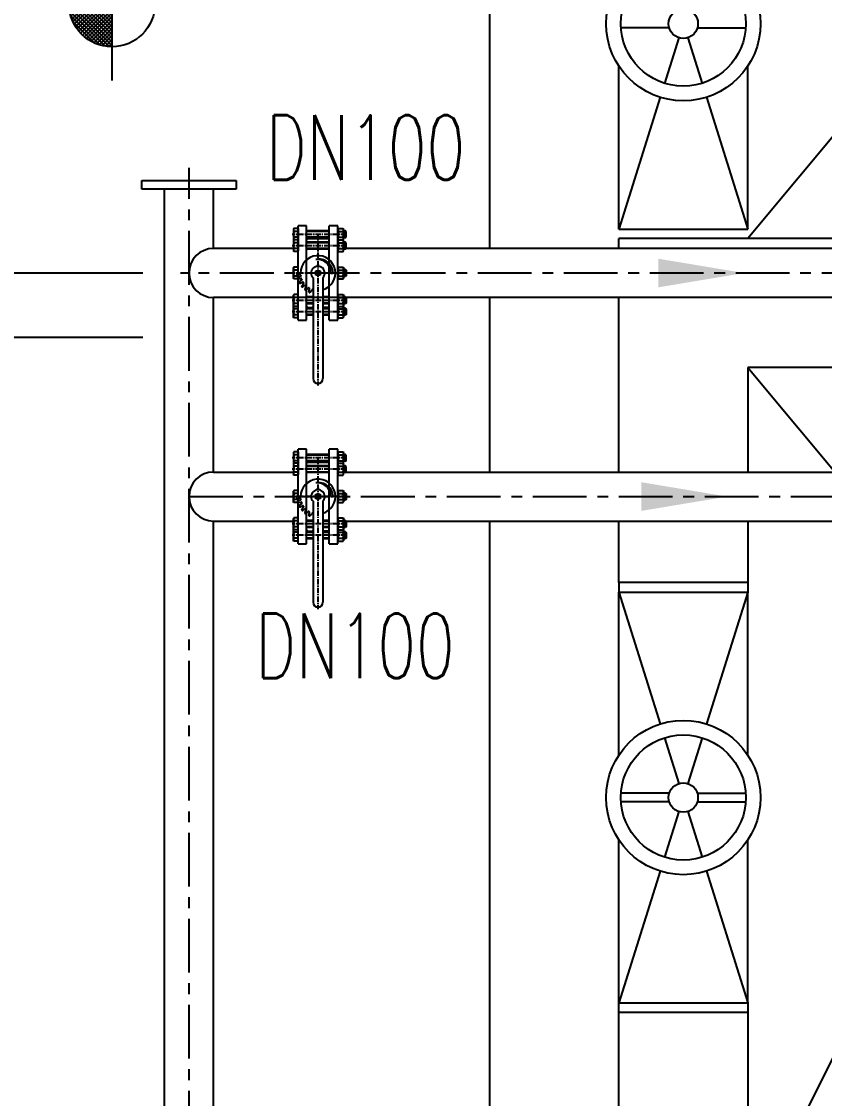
# Model space of a CAD drawing. Header units: inches. Extents: x 113285 to 117969, y -9404 to -6149.
# Drawn here: x 115288.7 to 115475.5, y -6986.4 to -6735.9 of the extents above; entities that cross this region are included whole.
import ezdxf
from ezdxf.enums import TextEntityAlignment as Align

# ---------------------------------------------------------------- set-up
doc = ezdxf.new("R2010")
doc.units = ezdxf.units.IN
doc.header["$MEASUREMENT"] = 0
doc.linetypes.add('CENTER', pattern=[2, 1.25, -0.25, 0.25, -0.25])
for name, color, linetype in [('1', 1, 'Continuous'), ('2', 2, 'Continuous'), ('3', 3, 'Continuous'), ('4', 4, 'Continuous'), ('KOT', 2, 'Continuous'), ('OLCU', 2, 'Continuous'), ('YAZI02', 2, 'Continuous')]:
    doc.layers.add(name, color=color, linetype=linetype)
doc.styles.add('A5', font='romanstw.shx', dxfattribs={"width": 0.5})
doc.styles.add('PASSDIN', font='isocp.shx')
doc.styles.add('TROMANS', font='romanstw.shx')
doc.dimstyles.get("Standard").update_dxf_attribs({"dimscale": 5, "dimtxt": 2.5, "dimasz": 2, "dimexe": 1, "dimexo": 1, "dimgap": 1, "dimtad": 1, "dimdec": 8, "dimzin": 12, "dimdsep": 46, "dimtxsty": 'PASSDIN', "dimcen": 2, "dimadec": 1, "dimazin": 3, "dimtfac": 1, "dimtdec": 8, "dimtix": 1, "dimtofl": 0, "dimtmove": 0, "dimatfit": 3, "dimfxl": 0, "dimtolj": 1, "dimtzin": 0, "dimarcsym": 0})

# ---------------------------------------------------------------- blocks, each defined once
blk = doc.blocks.new('*D131')
at = {"layer": 'Defpoints', "color": 0}
for p in [(115280.04, -6809.41), (115321.98, -6809.41), (115308.07, -7246.41)]:
    blk.add_point(p, dxfattribs=at)
at = {"layer": 'OLCU', "color": 0, "lineweight": -2}
for p, q in [((115316.98, -6809.41), (115275.04, -6809.41)), ((115280.04, -7236.41), (115280.04, -6819.41)), ((115303.07, -7246.41), (115275.04, -7246.41))]:
    blk.add_line(p, q, dxfattribs=at)
at = {"layer": 'OLCU', "color": 0}
for points in [[(115278.37, -6819.41), (115281.71, -6819.41), (115280.04, -6809.41)], [(115278.37, -7236.41), (115281.71, -7236.41), (115280.04, -7246.41)]]:
    blk.add_solid(points, dxfattribs=at)
at = {"layer": 'OLCU', "color": 0, "insert": (115268.79, -7027.91), "char_height": 12.5, "attachment_point": 5, "rotation": 90, "style": 'PASSDIN'}
blk.add_mtext('\\A1;437', dxfattribs=at)
blk = doc.blocks.new('*D132')
at = {"layer": 'Defpoints', "color": 0}
for p in [(115321.98, -6794.41), (115255.09, -7246.41), (115291.75, -7246.41)]:
    blk.add_point(p, dxfattribs=at)
at = {"layer": 'OLCU', "color": 0, "lineweight": -2}
for p, q in [((115316.98, -6794.41), (115250.09, -6794.41)), ((115255.09, -6804.41), (115255.09, -7236.41)), ((115286.75, -7246.41), (115250.09, -7246.41))]:
    blk.add_line(p, q, dxfattribs=at)
at = {"layer": 'OLCU', "color": 0}
for points in [[(115253.42, -6804.41), (115256.75, -6804.41), (115255.09, -6794.41)], [(115253.42, -7236.41), (115256.75, -7236.41), (115255.09, -7246.41)]]:
    blk.add_solid(points, dxfattribs=at)
at = {"layer": 'OLCU', "color": 0, "insert": (115243.83, -7020.41), "char_height": 12.5, "attachment_point": 5, "rotation": 90, "style": 'PASSDIN'}
blk.add_mtext('\\A1;452', dxfattribs=at)
blk = doc.blocks.new('KOT')
at = {"layer": '2', "linetype": 'Continuous'}
h = blk.add_hatch(dxfattribs=at)
h.set_pattern_fill('ANSI37', color=256, style=0)
h.set_pattern_definition([(45, (-80.45809, -549.2205), (-0.088388348, 0.088388348), []), (135, (-80.45809, -549.2205), (-0.088388348, -0.088388348), [])])
h.paths.add_polyline_path([(1.96, 0, 0.414214), (-0.04, 2), (-0.04, 0)])
h.paths.add_polyline_path([(-0.04, 0), (-2.04, 0, 0.414214), (-0.04, -2)])
for p, q in [((-0.04, 3.714), (-0.04, -3.568)), ((-3.581, 0), (13.678, 0))]:
    blk.add_line(p, q, dxfattribs=at)
at = {"layer": '3', "linetype": 'Continuous'}
blk.add_circle((-0.04, 0), 2, dxfattribs=at)
at = {"layer": 'YAZI02', "linetype": 'Continuous', "style": 'TROMANS', "width": 0.8}
blk.add_attdef('+0.75', (3.32, 0.705), '', height=2.5, dxfattribs=at)

msp = doc.modelspace()

# ---------------------------------------------------------------- linework, layer by layer
at = {"layer": '1', "color": 0, "linetype": 'Continuous', "ltscale": 0.5}
for p, q in [((115439.43849368, -6737.41186929), (115428.25416063, -6737.41186929)), ((115445.95957439, -6737.41186929), (115457.14390744, -6737.41186929)), ((115441.6768423, -6739.66197298), (115438.34117184, -6750.28461574)), ((115443.72122576, -6739.66197298), (115447.05689623, -6750.28461574)), ((115427.69903403, -6784.17514219), (115427.69903403, -6746.26501411)), ((115457.69903403, -6784.17514219), (115457.69903403, -6746.26501411)), ((115437.32150587, -6753.53180319), (115427.69903403, -6784.17514219)), ((115448.07656219, -6753.53180319), (115457.69903403, -6784.17514219)), ((115427.69903403, -6784.17514219), (115457.69903403, -6784.17514219)), ((115427.69903403, -6906.54847004), (115427.69903403, -6868.63834196)), ((115427.69903403, -6868.63834196), (115437.32150587, -6899.28168095)), ((115427.69903403, -6868.63834196), (115457.69903403, -6868.63834196)), ((115457.69903403, -6868.63834196), (115448.07656219, -6899.28168095)), ((115457.69903403, -6906.54847004), (115457.69903403, -6868.63834196)), ((115438.34117184, -6902.52886841), (115441.6768423, -6913.15151117)), ((115447.05689623, -6902.52886841), (115443.72122576, -6913.15151117)), ((115439.43535018, -6915.41186929), (115428.25416063, -6915.41186929)), ((115445.96271789, -6915.41186929), (115457.14390744, -6915.41186929)), ((115439.43849368, -6917.41186929), (115428.25416063, -6917.41186929)), ((115445.95957439, -6917.41186929), (115457.14390744, -6917.41186929)), ((115441.6768423, -6919.66197298), (115438.34117184, -6930.28461574)), ((115443.72122576, -6919.66197298), (115447.05689623, -6930.28461574)), ((115427.69903403, -6964.17514219), (115427.69903403, -6926.26501411)), ((115457.69903403, -6964.17514219), (115457.69903403, -6926.26501411)), ((115437.32150587, -6933.53180319), (115427.69903403, -6964.17514219)), ((115448.07656219, -6933.53180319), (115457.69903403, -6964.17514219)), ((115427.69903403, -6964.17514219), (115457.69903403, -6964.17514219))]:
    msp.add_line(p, q, dxfattribs=at)
at = {"layer": '1', "color": 0, "linetype": 'CENTER', "ltscale": 10}
for p, q in [((115327.69903403, -7257.12174207), (115327.69903403, -6769.91174207)), ((115527.39903403, -6794.40674207), (115325.69903403, -6794.40674207)), ((115327.69903403, -6846.40674207), (116386.67017557, -6846.40674207))]:
    msp.add_line(p, q, dxfattribs=at)
at = {"layer": '1', "color": 0, "linetype": 'CENTER'}
for p, q in [((115364.36186803, -6785.40674207), (115351.68986803, -6785.40674207)), ((115357.69903403, -6785.62478166), (115357.69903403, -6820.59124607)), ((115364.36186803, -6788.04278104), (115351.68986803, -6788.04278104)), ((115364.36186803, -6794.40674207), (115351.68986803, -6794.40674207)), ((115364.36186803, -6800.7707031), (115351.68986803, -6800.7707031)), ((115364.36186803, -6803.40674207), (115351.68986803, -6803.40674207)), ((115364.36186803, -6837.40674207), (115351.68986803, -6837.40674207)), ((115357.69903403, -6837.62478166), (115357.69903403, -6872.59124607)), ((115364.36186803, -6840.04278104), (115351.68986803, -6840.04278104)), ((115364.36186803, -6846.40674207), (115351.68986803, -6846.40674207)), ((115364.36186803, -6852.7707031), (115351.68986803, -6852.7707031)), ((115364.36186803, -6855.40674207), (115351.68986803, -6855.40674207))]:
    msp.add_line(p, q, dxfattribs=at)
at = {"layer": '1', "color": 0}
for p, q in [((115360.33903403, -6784.73674207), (115355.05903403, -6784.73674207)), ((115364.26870614, -6784.73674207), (115363.63903403, -6784.73674207)), ((115360.33903403, -6786.07674207), (115355.05903403, -6786.07674207)), ((115360.33903403, -6787.37278104), (115355.05903403, -6787.37278104)), ((115359.01903403, -6786.39874207), (115356.37903403, -6786.39874207)), ((115364.26870614, -6786.07674207), (115363.63903403, -6786.07674207)), ((115364.26870614, -6787.37278104), (115363.63903403, -6787.37278104)), ((115360.33903403, -6788.71278104), (115355.05903403, -6788.71278104)), ((115364.26870614, -6788.71278104), (115363.63903403, -6788.71278104)), ((115364.26870614, -6793.73674207), (115363.63903403, -6793.73674207)), ((115364.26870614, -6795.07674207), (115363.63903403, -6795.07674207)), ((115356.55503403, -6800.1007031), (115355.05903403, -6800.1007031)), ((115360.33903403, -6800.1007031), (115358.84303403, -6800.1007031)), ((115364.26870614, -6800.1007031), (115363.63903403, -6800.1007031)), ((115356.55503403, -6801.4407031), (115355.05903403, -6801.4407031)), ((115356.55503403, -6802.73674207), (115355.05903403, -6802.73674207)), ((115356.55503403, -6802.41474207), (115356.37903403, -6802.41474207)), ((115360.33903403, -6801.4407031), (115358.84303403, -6801.4407031)), ((115359.01903403, -6802.41474207), (115358.84303403, -6802.41474207)), ((115360.33903403, -6802.73674207), (115358.84303403, -6802.73674207)), ((115364.26870614, -6801.4407031), (115363.63903403, -6801.4407031)), ((115364.26870614, -6802.73674207), (115363.63903403, -6802.73674207)), ((115356.55503403, -6804.07674207), (115355.05903403, -6804.07674207)), ((115360.33903403, -6804.07674207), (115358.84303403, -6804.07674207)), ((115364.26870614, -6804.07674207), (115363.63903403, -6804.07674207)), ((115360.33903403, -6836.73674207), (115355.05903403, -6836.73674207)), ((115360.33903403, -6838.07674207), (115355.05903403, -6838.07674207)), ((115359.01903403, -6838.39874207), (115356.37903403, -6838.39874207)), ((115364.26870614, -6836.73674207), (115363.63903403, -6836.73674207)), ((115364.26870614, -6838.07674207), (115363.63903403, -6838.07674207)), ((115360.33903403, -6839.37278104), (115355.05903403, -6839.37278104)), ((115360.33903403, -6840.71278104), (115355.05903403, -6840.71278104)), ((115364.26870614, -6839.37278104), (115363.63903403, -6839.37278104)), ((115364.26870614, -6840.71278104), (115363.63903403, -6840.71278104)), ((115364.26870614, -6845.73674207), (115363.63903403, -6845.73674207)), ((115364.26870614, -6847.07674207), (115363.63903403, -6847.07674207)), ((115356.55503403, -6852.1007031), (115355.05903403, -6852.1007031)), ((115356.55503403, -6853.4407031), (115355.05903403, -6853.4407031)), ((115360.33903403, -6852.1007031), (115358.84303403, -6852.1007031)), ((115360.33903403, -6853.4407031), (115358.84303403, -6853.4407031)), ((115364.26870614, -6852.1007031), (115363.63903403, -6852.1007031)), ((115364.26870614, -6853.4407031), (115363.63903403, -6853.4407031)), ((115356.55503403, -6854.73674207), (115355.05903403, -6854.73674207)), ((115356.55503403, -6856.07674207), (115355.05903403, -6856.07674207)), ((115356.55503403, -6854.41474207), (115356.37903403, -6854.41474207)), ((115359.01903403, -6854.41474207), (115358.84303403, -6854.41474207)), ((115360.33903403, -6854.73674207), (115358.84303403, -6854.73674207)), ((115360.33903403, -6856.07674207), (115358.84303403, -6856.07674207)), ((115364.26870614, -6854.73674207), (115363.63903403, -6854.73674207)), ((115364.26870614, -6856.07674207), (115363.63903403, -6856.07674207))]:
    msp.add_line(p, q, dxfattribs=at)
at = {"layer": '1', "color": 0, "linetype": 'Continuous', "ltscale": 0.5}
for centre, radius in [((115442.69903403, -6736.40674207), 17.94952722), ((115442.69903403, -6736.40674207), 14.54600771), ((115442.69903403, -6736.40674207), 3.4119502), ((115442.69903403, -6916.40674207), 17.94952722), ((115442.69903403, -6916.40674207), 14.54600771), ((115442.69903403, -6916.40674207), 3.4119502)]:
    msp.add_circle(centre, radius, dxfattribs=at)
at = {"layer": '1', "color": 0}
for points in [[(115436.8617823, -6791.07340874), (115456.8617823, -6794.40674207), (115436.8617823, -6797.74007541)], [(115432.93346039, -6843.07340874), (115452.93346039, -6846.40674207), (115432.93346039, -6849.74007541)]]:
    msp.add_solid(points, dxfattribs=at)
at = {"layer": '2', "color": 0, "linetype": 'Continuous'}
for p, q in [((115507.69903403, -6726.40674207), (115457.69903403, -6786.40674207)), ((115457.69903403, -6816.40674207), (115507.69903403, -6876.40674207)), ((115427.69903403, -6866.40674207), (115427.69903403, -6868.63834196)), ((115457.69903403, -6866.40674207), (115457.69903403, -6868.63834196)), ((115507.69903403, -6916.40674207), (115457.69903403, -7016.40674207)), ((115427.69903403, -6966.40674207), (115427.69903403, -6964.17514219)), ((115457.69903403, -6964.17514219), (115457.69903403, -6966.40674207))]:
    msp.add_line(p, q, dxfattribs=at)
at = {"layer": '2', "color": 0, "ltscale": 50}
for p, q in [((115316.69903403, -6772.91174207), (115338.69903403, -6772.91174207)), ((115316.69903403, -6774.91174207), (115316.69903403, -6772.91174207)), ((115338.69903403, -6772.91174207), (115338.69903403, -6774.91174207)), ((115338.69903403, -6774.91174207), (115316.69903403, -6774.91174207)), ((115321.98403403, -7246.40674207), (115321.98403403, -6774.91174207)), ((115333.41403403, -6788.69174207), (115333.41403403, -6774.91174207)), ((115352.00903403, -6788.69174207), (115333.41403403, -6788.69174207)), ((115527.39903403, -6788.69174207), (115364.26870614, -6788.69174207)), ((115527.39903403, -6800.12174207), (115333.41403403, -6800.12174207)), ((115333.41403403, -6840.69174207), (115333.41403403, -6800.12174207)), ((115333.41403403, -7210.69174207), (115333.41403403, -6852.12174207))]:
    msp.add_line(p, q, dxfattribs=at)
at = {"layer": '2', "color": 0}
for p, q in [((115355.05903403, -6783.40674207), (115353.05903403, -6783.40674207)), ((115353.05903403, -6805.40674207), (115353.05903403, -6783.40674207)), ((115355.05903403, -6805.40674207), (115355.05903403, -6783.40674207)), ((115360.33903403, -6805.40674207), (115360.33903403, -6783.40674207)), ((115362.33903403, -6783.40674207), (115360.33903403, -6783.40674207)), ((115362.33903403, -6805.40674207), (115362.33903403, -6783.40674207)), ((115352.08815479, -6784.02110143), (115352.00903403, -6784.1581426)), ((115352.00903403, -6784.1581426), (115352.00903403, -6786.65534155)), ((115353.05903403, -6784.02110143), (115352.08815479, -6784.02110143)), ((115353.05903403, -6784.71488272), (115352.12762186, -6784.71488272)), ((115353.05903403, -6784.02110143), (115353.05903403, -6786.79238272)), ((115360.33903403, -6784.60674207), (115355.05903403, -6784.60674207)), ((115362.41815479, -6784.02110143), (115362.33903403, -6784.1581426)), ((115362.33903403, -6786.65534155), (115362.33903403, -6784.1581426)), ((115362.41815479, -6784.02110143), (115363.55991327, -6784.02110143)), ((115362.45762186, -6784.71488272), (115363.5204462, -6784.71488272)), ((115363.55991327, -6784.02110143), (115363.63903403, -6784.1581426)), ((115363.63903403, -6786.65534155), (115363.63903403, -6784.1581426)), ((115364.13870614, -6784.60674207), (115363.63903403, -6784.60674207)), ((115364.26870614, -6784.73674207), (115364.13870614, -6784.60674207)), ((115364.13870614, -6786.20674207), (115364.13870614, -6784.60674207)), ((115364.26870614, -6786.07674207), (115364.26870614, -6784.73674207)), ((115352.0491137, -6786.72476156), (115352.00903403, -6786.65534155)), ((115352.08815479, -6786.6571404), (115352.00903403, -6786.79418157)), ((115352.00903403, -6786.79418157), (115352.00903403, -6789.29138051)), ((115353.05903403, -6786.6571404), (115352.08815479, -6786.6571404)), ((115353.05903403, -6786.09860143), (115352.12762186, -6786.09860143)), ((115353.05903403, -6787.35092169), (115352.12762186, -6787.35092169)), ((115353.05903403, -6786.48743477), (115353.05903403, -6789.25871606)), ((115360.33903403, -6786.20674207), (115355.05903403, -6786.20674207)), ((115360.33903403, -6787.24278104), (115355.05903403, -6787.24278104)), ((115355.27903403, -6786.39874207), (115356.37903403, -6786.39874207)), ((115355.32303403, -6786.39874207), (115360.07503403, -6786.39874207)), ((115356.37903403, -6786.39874207), (115356.37903403, -6786.20674207)), ((115359.01903403, -6786.39874207), (115359.01903403, -6786.20674207)), ((115360.11903403, -6786.39874207), (115359.01903403, -6786.39874207)), ((115362.33903403, -6789.12167489), (115362.33903403, -6786.62447595)), ((115362.3791137, -6786.72476156), (115362.33903403, -6786.65534155)), ((115362.41815479, -6786.6571404), (115362.33903403, -6786.79418157)), ((115362.41815479, -6786.6571404), (115363.55991327, -6786.6571404)), ((115362.45762186, -6786.09860143), (115363.5204462, -6786.09860143)), ((115362.45762186, -6787.35092169), (115363.5204462, -6787.35092169)), ((115363.55991327, -6786.6571404), (115363.63903403, -6786.79418157)), ((115363.59895437, -6786.72476156), (115363.63903403, -6786.65534155)), ((115364.13870614, -6786.20674207), (115363.63903403, -6786.20674207)), ((115363.63903403, -6789.29138051), (115363.63903403, -6786.79418157)), ((115364.13870614, -6787.24278104), (115363.63903403, -6787.24278104)), ((115364.13870614, -6786.20674207), (115364.26870614, -6786.07674207)), ((115364.26870614, -6787.37278104), (115364.13870614, -6787.24278104)), ((115364.13870614, -6788.84278104), (115364.13870614, -6787.24278104)), ((115364.26870614, -6788.71278104), (115364.26870614, -6787.37278104)), ((115352.08815479, -6789.42842169), (115352.00903403, -6789.29138051)), ((115353.05903403, -6789.42842169), (115352.08815479, -6789.42842169)), ((115353.05903403, -6788.7346404), (115352.12762186, -6788.7346404)), ((115360.33903403, -6788.84278104), (115355.05903403, -6788.84278104)), ((115362.41815479, -6789.42842169), (115362.33903403, -6789.29138051)), ((115362.41815479, -6789.42842169), (115363.55991327, -6789.42842169)), ((115362.45762186, -6788.7346404), (115363.5204462, -6788.7346404)), ((115363.55991327, -6789.42842169), (115363.63903403, -6789.29138051)), ((115364.13870614, -6788.84278104), (115363.63903403, -6788.84278104)), ((115364.13870614, -6788.84278104), (115364.26870614, -6788.71278104)), ((115352.08815479, -6793.02110143), (115352.00903403, -6793.1581426)), ((115352.00903403, -6795.65534155), (115352.00903403, -6793.1581426)), ((115353.05903403, -6793.02110143), (115352.08815479, -6793.02110143)), ((115357.51117511, -6792.83392135), (115357.59699183, -6792.4692033)), ((115357.88689296, -6792.83392135), (115357.80107623, -6792.4692033)), ((115362.41815479, -6793.02110143), (115362.33903403, -6793.1581426)), ((115362.41815479, -6793.02110143), (115363.55991327, -6793.02110143)), ((115363.55991327, -6793.02110143), (115363.63903403, -6793.1581426)), ((115363.63903403, -6793.1581426), (115363.63903403, -6795.65534155)), ((115352.08815479, -6795.79238272), (115352.00903403, -6795.65534155)), ((115353.05903403, -6795.79238272), (115352.08815479, -6795.79238272)), ((115353.05903403, -6793.71488272), (115352.12762186, -6793.71488272)), ((115353.05903403, -6795.09860143), (115352.12762186, -6795.09860143)), ((115352.93118372, -6794.72612368), (115353.53357101, -6794.78820229)), ((115353.03118404, -6795.42927703), (115353.59237984, -6795.20171717)), ((115353.12179277, -6795.77906262), (115353.72289075, -6795.70554101)), ((115353.6897757, -6794.93849426), (115353.70049044, -6795.01383509)), ((115353.90862217, -6795.81730603), (115353.93583318, -6795.88837365)), ((115356.55503403, -6795.50233324), (115356.55503403, -6818.97249445)), ((115357.17103403, -6793.87874207), (115358.22703403, -6793.87874207)), ((115357.17103403, -6794.93474207), (115357.17103403, -6793.87874207)), ((115358.22703403, -6794.93474207), (115357.17103403, -6794.93474207)), ((115358.22703403, -6793.87874207), (115358.22703403, -6794.93474207)), ((115358.84303403, -6795.50233324), (115358.84303403, -6818.97249445)), ((115360.69993768, -6794.40674207), (115361.2012063, -6794.40674207)), ((115362.41815479, -6795.79238272), (115362.33903403, -6795.65534155)), ((115362.41815479, -6795.79238272), (115363.55991327, -6795.79238272)), ((115362.45762186, -6793.71488272), (115363.5204462, -6793.71488272)), ((115362.45762186, -6795.09860143), (115363.5204462, -6795.09860143)), ((115363.55991327, -6795.79238272), (115363.63903403, -6795.65534155)), ((115364.13870614, -6793.60674207), (115363.63903403, -6793.60674207)), ((115364.13870614, -6795.20674207), (115363.63903403, -6795.20674207)), ((115364.13870614, -6793.60674207), (115364.26870614, -6793.73674207)), ((115364.13870614, -6793.60674207), (115364.13870614, -6795.20674207)), ((115364.26870614, -6795.07674207), (115364.13870614, -6795.20674207)), ((115364.26870614, -6793.73674207), (115364.26870614, -6795.07674207)), ((115353.37575222, -6796.44233428), (115353.87224083, -6796.09560201)), ((115353.54192381, -6796.76318768), (115354.11159092, -6796.55775253)), ((115353.9371078, -6797.35331844), (115354.34399322, -6796.90480036)), ((115354.17050972, -6797.62915072), (115354.68018046, -6797.3021034)), ((115354.31753571, -6796.62538624), (115354.35987852, -6796.68861702)), ((115354.68710207, -6798.11654896), (115354.98398136, -6797.58873564)), ((115354.89601171, -6797.32221436), (115354.95136307, -6797.37443766)), ((115354.97603058, -6798.33352873), (115355.40014793, -6797.90126876)), ((115355.05903403, -6798.24893169), (115355.05903403, -6798.27874207)), ((115355.58812718, -6798.69375427), (115355.76011358, -6798.11311248)), ((115355.61504295, -6797.87284853), (115355.68062731, -6797.91144564)), ((115355.91809419, -6798.84100126), (115356.23343042, -6798.32839132)), ((115352.08815479, -6799.38506246), (115352.00903403, -6799.52210363)), ((115352.00903403, -6802.01930258), (115352.00903403, -6799.52210363)), ((115353.05903403, -6799.38506246), (115352.08815479, -6799.38506246)), ((115353.05903403, -6800.07884375), (115352.12762186, -6800.07884375)), ((115353.05903403, -6802.32604938), (115353.05903403, -6799.55476809)), ((115356.55503403, -6799.9707031), (115355.05903403, -6799.9707031)), ((115360.33903403, -6799.9707031), (115358.84303403, -6799.9707031)), ((115362.41815479, -6799.38506246), (115362.33903403, -6799.52210363)), ((115362.33903403, -6799.69180926), (115362.33903403, -6802.1890082)), ((115362.41815479, -6799.38506246), (115363.55991327, -6799.38506246)), ((115362.45762186, -6800.07884375), (115363.5204462, -6800.07884375)), ((115363.55991327, -6799.38506246), (115363.63903403, -6799.52210363)), ((115363.63903403, -6799.52210363), (115363.63903403, -6802.01930258)), ((115364.13870614, -6799.9707031), (115363.63903403, -6799.9707031)), ((115364.13870614, -6799.9707031), (115364.26870614, -6800.1007031)), ((115364.13870614, -6799.9707031), (115364.13870614, -6801.5707031)), ((115364.26870614, -6800.1007031), (115364.26870614, -6801.4407031)), ((115352.08815479, -6802.15634375), (115352.00903403, -6802.01930258)), ((115352.0491137, -6802.08872259), (115352.00903403, -6802.1581426)), ((115352.00903403, -6804.65534155), (115352.00903403, -6802.1581426)), ((115353.05903403, -6802.15634375), (115352.08815479, -6802.15634375)), ((115353.05903403, -6801.46256246), (115352.12762186, -6801.46256246)), ((115353.05903403, -6802.71488272), (115352.12762186, -6802.71488272)), ((115353.05903403, -6804.79238272), (115353.05903403, -6802.02110143)), ((115356.55503403, -6801.5707031), (115355.05903403, -6801.5707031)), ((115356.55503403, -6802.60674207), (115355.05903403, -6802.60674207)), ((115355.27903403, -6802.41474207), (115356.37903403, -6802.41474207)), ((115355.32303403, -6802.41474207), (115356.55503403, -6802.41474207)), ((115356.37903403, -6802.60674207), (115356.37903403, -6802.41474207)), ((115360.33903403, -6801.5707031), (115358.84303403, -6801.5707031)), ((115358.84303403, -6802.41474207), (115360.07503403, -6802.41474207)), ((115360.33903403, -6802.60674207), (115358.84303403, -6802.60674207)), ((115359.01903403, -6802.60674207), (115359.01903403, -6802.41474207)), ((115360.11903403, -6802.41474207), (115359.01903403, -6802.41474207)), ((115362.41815479, -6802.15634375), (115362.33903403, -6802.01930258)), ((115362.3791137, -6802.08872259), (115362.33903403, -6802.1581426)), ((115362.33903403, -6802.1581426), (115362.33903403, -6804.65534155)), ((115362.41815479, -6802.15634375), (115363.55991327, -6802.15634375)), ((115362.45762186, -6801.46256246), (115363.5204462, -6801.46256246)), ((115362.45762186, -6802.71488272), (115363.5204462, -6802.71488272)), ((115363.55991327, -6802.15634375), (115363.63903403, -6802.01930258)), ((115363.59895437, -6802.08872259), (115363.63903403, -6802.1581426)), ((115364.13870614, -6801.5707031), (115363.63903403, -6801.5707031)), ((115363.63903403, -6802.1581426), (115363.63903403, -6804.65534155)), ((115364.13870614, -6802.60674207), (115363.63903403, -6802.60674207)), ((115364.26870614, -6801.4407031), (115364.13870614, -6801.5707031)), ((115364.13870614, -6802.60674207), (115364.26870614, -6802.73674207)), ((115364.13870614, -6802.60674207), (115364.13870614, -6804.20674207)), ((115364.26870614, -6802.73674207), (115364.26870614, -6804.07674207)), ((115352.08815479, -6804.79238272), (115352.00903403, -6804.65534155)), ((115353.05903403, -6804.79238272), (115352.08815479, -6804.79238272)), ((115353.05903403, -6804.09860143), (115352.12762186, -6804.09860143)), ((115353.05903403, -6805.40674207), (115355.05903403, -6805.40674207)), ((115356.55503403, -6804.20674207), (115355.05903403, -6804.20674207)), ((115360.33903403, -6804.20674207), (115358.84303403, -6804.20674207)), ((115360.33903403, -6805.40674207), (115362.33903403, -6805.40674207)), ((115362.41815479, -6804.79238272), (115362.33903403, -6804.65534155)), ((115362.41815479, -6804.79238272), (115363.55991327, -6804.79238272)), ((115362.45762186, -6804.09860143), (115363.5204462, -6804.09860143)), ((115363.55991327, -6804.79238272), (115363.63903403, -6804.65534155)), ((115364.13870614, -6804.20674207), (115363.63903403, -6804.20674207)), ((115364.26870614, -6804.07674207), (115364.13870614, -6804.20674207)), ((115352.08815479, -6836.02110143), (115352.00903403, -6836.1581426)), ((115353.05903403, -6836.02110143), (115352.08815479, -6836.02110143)), ((115353.05903403, -6857.40674207), (115353.05903403, -6835.40674207)), ((115355.05903403, -6835.40674207), (115353.05903403, -6835.40674207)), ((115353.05903403, -6836.02110143), (115353.05903403, -6838.79238272)), ((115355.05903403, -6857.40674207), (115355.05903403, -6835.40674207)), ((115362.33903403, -6835.40674207), (115360.33903403, -6835.40674207)), ((115360.33903403, -6857.40674207), (115360.33903403, -6835.40674207)), ((115362.33903403, -6857.40674207), (115362.33903403, -6835.40674207)), ((115362.41815479, -6836.02110143), (115362.33903403, -6836.1581426)), ((115362.41815479, -6836.02110143), (115363.55991327, -6836.02110143)), ((115363.55991327, -6836.02110143), (115363.63903403, -6836.1581426)), ((115352.00903403, -6836.1581426), (115352.00903403, -6838.65534155)), ((115353.05903403, -6836.71488272), (115352.12762186, -6836.71488272)), ((115353.05903403, -6838.09860143), (115352.12762186, -6838.09860143)), ((115353.05903403, -6838.48743477), (115353.05903403, -6841.25871606)), ((115360.33903403, -6836.60674207), (115355.05903403, -6836.60674207)), ((115360.33903403, -6838.20674207), (115355.05903403, -6838.20674207)), ((115355.27903403, -6838.39874207), (115356.37903403, -6838.39874207)), ((115355.32303403, -6838.39874207), (115360.07503403, -6838.39874207)), ((115356.37903403, -6838.39874207), (115356.37903403, -6838.20674207)), ((115359.01903403, -6838.39874207), (115359.01903403, -6838.20674207)), ((115360.11903403, -6838.39874207), (115359.01903403, -6838.39874207)), ((115362.33903403, -6838.65534155), (115362.33903403, -6836.1581426)), ((115362.45762186, -6836.71488272), (115363.5204462, -6836.71488272)), ((115362.45762186, -6838.09860143), (115363.5204462, -6838.09860143)), ((115363.63903403, -6838.65534155), (115363.63903403, -6836.1581426)), ((115364.13870614, -6836.60674207), (115363.63903403, -6836.60674207)), ((115364.13870614, -6838.20674207), (115363.63903403, -6838.20674207)), ((115364.13870614, -6838.20674207), (115364.13870614, -6836.60674207)), ((115364.26870614, -6836.73674207), (115364.13870614, -6836.60674207)), ((115364.13870614, -6838.20674207), (115364.26870614, -6838.07674207)), ((115364.26870614, -6838.07674207), (115364.26870614, -6836.73674207)), ((115333.41403403, -6840.69174207), (115352.00903403, -6840.69174207)), ((115352.0491137, -6838.72476156), (115352.00903403, -6838.65534155)), ((115352.08815479, -6838.6571404), (115352.00903403, -6838.79418157)), ((115352.00903403, -6838.79418157), (115352.00903403, -6841.29138051)), ((115353.05903403, -6838.6571404), (115352.08815479, -6838.6571404)), ((115353.05903403, -6839.35092169), (115352.12762186, -6839.35092169)), ((115353.05903403, -6840.7346404), (115352.12762186, -6840.7346404)), ((115360.33903403, -6839.24278104), (115355.05903403, -6839.24278104)), ((115360.33903403, -6840.84278104), (115355.05903403, -6840.84278104)), ((115362.33903403, -6841.12167489), (115362.33903403, -6838.62447595)), ((115362.3791137, -6838.72476156), (115362.33903403, -6838.65534155)), ((115362.41815479, -6838.6571404), (115362.33903403, -6838.79418157)), ((115362.41815479, -6838.6571404), (115363.55991327, -6838.6571404)), ((115362.45762186, -6839.35092169), (115363.5204462, -6839.35092169)), ((115362.45762186, -6840.7346404), (115363.5204462, -6840.7346404)), ((115363.55991327, -6838.6571404), (115363.63903403, -6838.79418157)), ((115363.59895437, -6838.72476156), (115363.63903403, -6838.65534155)), ((115363.63903403, -6841.29138051), (115363.63903403, -6838.79418157)), ((115364.13870614, -6839.24278104), (115363.63903403, -6839.24278104)), ((115364.13870614, -6840.84278104), (115363.63903403, -6840.84278104)), ((115364.13870614, -6840.84278104), (115364.13870614, -6839.24278104)), ((115364.26870614, -6839.37278104), (115364.13870614, -6839.24278104)), ((115364.13870614, -6840.84278104), (115364.26870614, -6840.71278104)), ((115364.26870614, -6840.71278104), (115364.26870614, -6839.37278104)), ((115364.26870614, -6840.69174207), (115542.69903403, -6840.69174207)), ((115352.08815479, -6841.42842169), (115352.00903403, -6841.29138051)), ((115353.05903403, -6841.42842169), (115352.08815479, -6841.42842169)), ((115362.41815479, -6841.42842169), (115362.33903403, -6841.29138051)), ((115362.41815479, -6841.42842169), (115363.55991327, -6841.42842169)), ((115363.55991327, -6841.42842169), (115363.63903403, -6841.29138051)), ((115352.08815479, -6845.02110143), (115352.00903403, -6845.1581426)), ((115352.00903403, -6847.65534155), (115352.00903403, -6845.1581426)), ((115353.05903403, -6845.02110143), (115352.08815479, -6845.02110143)), ((115353.05903403, -6845.71488272), (115352.12762186, -6845.71488272)), ((115357.17103403, -6846.93474207), (115357.17103403, -6845.87874207)), ((115357.17103403, -6845.87874207), (115358.22703403, -6845.87874207)), ((115357.51117511, -6844.83392135), (115357.59699183, -6844.4692033)), ((115357.88689296, -6844.83392135), (115357.80107623, -6844.4692033)), ((115358.22703403, -6845.87874207), (115358.22703403, -6846.93474207)), ((115362.41815479, -6845.02110143), (115362.33903403, -6845.1581426)), ((115362.41815479, -6845.02110143), (115363.55991327, -6845.02110143)), ((115362.45762186, -6845.71488272), (115363.5204462, -6845.71488272)), ((115363.55991327, -6845.02110143), (115363.63903403, -6845.1581426)), ((115363.63903403, -6845.1581426), (115363.63903403, -6847.65534155)), ((115364.13870614, -6845.60674207), (115363.63903403, -6845.60674207)), ((115364.13870614, -6845.60674207), (115364.13870614, -6847.20674207)), ((115364.13870614, -6845.60674207), (115364.26870614, -6845.73674207)), ((115364.26870614, -6845.73674207), (115364.26870614, -6847.07674207)), ((115352.08815479, -6847.79238272), (115352.00903403, -6847.65534155)), ((115353.05903403, -6847.79238272), (115352.08815479, -6847.79238272)), ((115353.05903403, -6847.09860143), (115352.12762186, -6847.09860143)), ((115352.93118372, -6846.72612368), (115353.53357101, -6846.78820229)), ((115353.03118404, -6847.42927703), (115353.59237984, -6847.20171717)), ((115353.12179277, -6847.77906262), (115353.72289075, -6847.70554101)), ((115353.37575222, -6848.44233428), (115353.87224083, -6848.09560201)), ((115353.54192381, -6848.76318768), (115354.11159092, -6848.55775253)), ((115353.6897757, -6846.93849426), (115353.70049044, -6847.01383509)), ((115353.90862217, -6847.81730603), (115353.93583318, -6847.88837365)), ((115356.55503403, -6847.50233324), (115356.55503403, -6870.97249445)), ((115358.22703403, -6846.93474207), (115357.17103403, -6846.93474207)), ((115358.84303403, -6847.50233324), (115358.84303403, -6870.97249445)), ((115360.69993768, -6846.40674207), (115361.2012063, -6846.40674207)), ((115362.41815479, -6847.79238272), (115362.33903403, -6847.65534155)), ((115362.41815479, -6847.79238272), (115363.55991327, -6847.79238272)), ((115362.45762186, -6847.09860143), (115363.5204462, -6847.09860143)), ((115363.55991327, -6847.79238272), (115363.63903403, -6847.65534155)), ((115364.13870614, -6847.20674207), (115363.63903403, -6847.20674207)), ((115364.26870614, -6847.07674207), (115364.13870614, -6847.20674207)), ((115353.9371078, -6849.35331844), (115354.34399322, -6848.90480036)), ((115354.17050972, -6849.62915072), (115354.68018046, -6849.3021034)), ((115354.31753571, -6848.62538624), (115354.35987852, -6848.68861702)), ((115354.68710207, -6850.11654896), (115354.98398136, -6849.58873564)), ((115354.89601171, -6849.32221436), (115354.95136307, -6849.37443766)), ((115354.97603058, -6850.33352873), (115355.40014793, -6849.90126876)), ((115355.05903403, -6850.24893169), (115355.05903403, -6850.27874207)), ((115355.58812718, -6850.69375427), (115355.76011358, -6850.11311248)), ((115355.61504295, -6849.87284853), (115355.68062731, -6849.91144564)), ((115355.91809419, -6850.84100126), (115356.23343042, -6850.32839132)), ((115333.41403403, -6852.12174207), (115352.00903403, -6852.12174207)), ((115352.08815479, -6851.38506246), (115352.00903403, -6851.52210363)), ((115352.00903403, -6854.01930258), (115352.00903403, -6851.52210363)), ((115353.05903403, -6851.38506246), (115352.08815479, -6851.38506246)), ((115353.05903403, -6852.07884375), (115352.12762186, -6852.07884375)), ((115353.05903403, -6853.46256246), (115352.12762186, -6853.46256246)), ((115353.05903403, -6854.32604938), (115353.05903403, -6851.55476809)), ((115356.55503403, -6851.9707031), (115355.05903403, -6851.9707031)), ((115356.55503403, -6853.5707031), (115355.05903403, -6853.5707031)), ((115360.33903403, -6851.9707031), (115358.84303403, -6851.9707031)), ((115360.33903403, -6853.5707031), (115358.84303403, -6853.5707031)), ((115362.41815479, -6851.38506246), (115362.33903403, -6851.52210363)), ((115362.33903403, -6851.69180926), (115362.33903403, -6854.1890082)), ((115362.41815479, -6851.38506246), (115363.55991327, -6851.38506246)), ((115362.45762186, -6852.07884375), (115363.5204462, -6852.07884375)), ((115362.45762186, -6853.46256246), (115363.5204462, -6853.46256246)), ((115363.55991327, -6851.38506246), (115363.63903403, -6851.52210363)), ((115363.63903403, -6851.52210363), (115363.63903403, -6854.01930258)), ((115364.13870614, -6851.9707031), (115363.63903403, -6851.9707031)), ((115364.13870614, -6853.5707031), (115363.63903403, -6853.5707031)), ((115364.13870614, -6851.9707031), (115364.13870614, -6853.5707031)), ((115364.13870614, -6851.9707031), (115364.26870614, -6852.1007031)), ((115364.26870614, -6853.4407031), (115364.13870614, -6853.5707031)), ((115364.26870614, -6852.1007031), (115364.26870614, -6853.4407031)), ((115364.26870614, -6852.12174207), (115542.69903403, -6852.12174207)), ((115352.08815479, -6854.15634375), (115352.00903403, -6854.01930258)), ((115352.0491137, -6854.08872259), (115352.00903403, -6854.1581426)), ((115352.00903403, -6856.65534155), (115352.00903403, -6854.1581426)), ((115353.05903403, -6854.15634375), (115352.08815479, -6854.15634375)), ((115353.05903403, -6854.71488272), (115352.12762186, -6854.71488272)), ((115353.05903403, -6856.09860143), (115352.12762186, -6856.09860143)), ((115353.05903403, -6856.79238272), (115353.05903403, -6854.02110143)), ((115356.55503403, -6854.60674207), (115355.05903403, -6854.60674207)), ((115355.27903403, -6854.41474207), (115356.37903403, -6854.41474207)), ((115355.32303403, -6854.41474207), (115356.55503403, -6854.41474207)), ((115356.37903403, -6854.60674207), (115356.37903403, -6854.41474207)), ((115358.84303403, -6854.41474207), (115360.07503403, -6854.41474207)), ((115360.33903403, -6854.60674207), (115358.84303403, -6854.60674207)), ((115360.11903403, -6854.41474207), (115359.01903403, -6854.41474207)), ((115359.01903403, -6854.60674207), (115359.01903403, -6854.41474207)), ((115362.41815479, -6854.15634375), (115362.33903403, -6854.01930258)), ((115362.3791137, -6854.08872259), (115362.33903403, -6854.1581426)), ((115362.33903403, -6854.1581426), (115362.33903403, -6856.65534155)), ((115362.41815479, -6854.15634375), (115363.55991327, -6854.15634375)), ((115362.45762186, -6854.71488272), (115363.5204462, -6854.71488272)), ((115362.45762186, -6856.09860143), (115363.5204462, -6856.09860143)), ((115363.55991327, -6854.15634375), (115363.63903403, -6854.01930258)), ((115363.59895437, -6854.08872259), (115363.63903403, -6854.1581426)), ((115363.63903403, -6854.1581426), (115363.63903403, -6856.65534155)), ((115364.13870614, -6854.60674207), (115363.63903403, -6854.60674207)), ((115364.13870614, -6854.60674207), (115364.13870614, -6856.20674207)), ((115364.13870614, -6854.60674207), (115364.26870614, -6854.73674207)), ((115364.26870614, -6856.07674207), (115364.13870614, -6856.20674207)), ((115364.26870614, -6854.73674207), (115364.26870614, -6856.07674207)), ((115352.08815479, -6856.79238272), (115352.00903403, -6856.65534155)), ((115353.05903403, -6856.79238272), (115352.08815479, -6856.79238272)), ((115353.05903403, -6857.40674207), (115355.05903403, -6857.40674207)), ((115356.55503403, -6856.20674207), (115355.05903403, -6856.20674207)), ((115360.33903403, -6856.20674207), (115358.84303403, -6856.20674207)), ((115360.33903403, -6857.40674207), (115362.33903403, -6857.40674207)), ((115362.41815479, -6856.79238272), (115362.33903403, -6856.65534155)), ((115362.41815479, -6856.79238272), (115363.55991327, -6856.79238272)), ((115363.55991327, -6856.79238272), (115363.63903403, -6856.65534155)), ((115364.13870614, -6856.20674207), (115363.63903403, -6856.20674207))]:
    msp.add_line(p, q, dxfattribs=at)
for centre, radius, start, end in [((115352.66906961, -6784.33606821), 0.66080716, 151.5338500425, 214.9778911449), ((115354.08653403, -6785.40674207), 2.0775, 160.5475185569, 199.4524814431), ((115362.99906961, -6784.33606821), 0.66080716, 151.5338500425, 214.9778911449), ((115364.41653403, -6785.40674207), 2.0775, 160.5475185569, 199.4524814431), ((115362.97899845, -6784.33606821), 0.66080716, 325.0221088551, 28.4661499575), ((115361.56153403, -6785.40674207), 2.0775, 340.5475185569, 19.4524814431), ((115352.66906961, -6786.47741594), 0.66080716, 145.0221088551, 201.293340164), ((115352.66906961, -6786.97210718), 0.66080716, 151.5338500425, 214.9778911449), ((115354.08653403, -6788.04278104), 2.0775, 160.5475185569, 199.4524814431), ((115355.27903403, -6786.61874207), 0.22, 90, 180), ((115355.32303403, -6786.66274207), 0.264, 90, 180), ((115360.07503403, -6786.66274207), 0.264, 0, 90), ((115360.11903403, -6786.61874207), 0.22, 0, 90), ((115362.99906961, -6786.47741594), 0.66080716, 145.0221088551, 201.293340164), ((115362.99906961, -6786.97210718), 0.66080716, 151.5338500425, 214.9778911449), ((115364.41653403, -6788.04278104), 2.0775, 160.5475185569, 199.4524814431), ((115362.97899845, -6786.47741594), 0.66080716, 338.706659836, 34.9778911449), ((115362.97899845, -6786.97210718), 0.66080716, 325.0221088551, 28.4661499575), ((115361.56153403, -6788.04278104), 2.0775, 340.5475185569, 19.4524814431), ((115352.66906961, -6789.11345491), 0.66080716, 145.0221088551, 208.4661499575), ((115357.69903403, -6794.40674207), 4.048, 286.4159617012, 180), ((115362.99906961, -6789.11345491), 0.66080716, 145.0221088551, 208.4661499575), ((115362.97899845, -6789.11345491), 0.66080716, 331.5338500425, 34.9778911449), ((115352.66906961, -6793.33606821), 0.66080716, 151.5338500425, 214.9778911449), ((115357.69903403, -6794.40674207), 1.584, 316.2382573069, 223.7617426931), ((115357.90777153, -6794.46022253), 3.29386895, 0.930316078, 102.5879314827), ((115357.54055458, -6794.38546643), 3.15945473, 359.6141695278, 96.3719007108), ((115357.69903403, -6792.55609943), 0.13402817, 40.4167383321, 139.5832616679), ((115362.99906961, -6793.33606821), 0.66080716, 151.5338500425, 214.9778911449), ((115362.97899845, -6793.33606821), 0.66080716, 325.0221088551, 28.4661499575), ((115352.66906961, -6795.47741594), 0.66080716, 145.0221088551, 208.4661499575), ((115354.08653403, -6794.40674207), 2.0775, 160.5475185569, 199.4524814431), ((115357.69903403, -6794.40674207), 4.928, 180, 181.7402265805), ((115352.94922572, -6794.55105088), 0.176, 181.7402265805, 264.1161927573), ((115353.09732013, -6795.59237827), 0.176, 112.0721124681, 194.448078652), ((115357.69903403, -6794.40674207), 4.928, 194.448078652, 194.5973694346), ((115353.10042506, -6795.60436453), 0.176, 194.5973694346, 276.9733356143), ((115353.515529, -6794.96327509), 0.176, 8.0941526124, 84.1161927573), ((115353.52624375, -6795.03861592), 0.176, 292.0721124681, 8.0941526124), ((115353.74425846, -6795.8802391), 0.176, 20.9512954736, 96.9733356143), ((115353.77146947, -6795.95130672), 0.176, 304.929255326, 20.9512954736), ((115362.99906961, -6795.47741594), 0.66080716, 145.0221088551, 208.4661499575), ((115364.41653403, -6794.40674207), 2.0775, 160.5475185569, 199.4524814431), ((115361.56153403, -6794.40674207), 2.0775, 340.5475185569, 19.4524814431), ((115362.97899845, -6795.47741594), 0.66080716, 331.5338500425, 34.9778911449), ((115353.47652358, -6796.58662957), 0.176, 124.929255326, 207.305221505), ((115357.69903403, -6794.40674207), 4.928, 207.305221505, 207.4545122899), ((115353.48221786, -6796.5976244), 0.176, 207.4545122899, 289.8304784716), ((115354.06746134, -6797.47157221), 0.176, 137.7863981836, 220.1623643637), ((115357.69903403, -6794.40674207), 4.928, 220.1623643637, 220.3116551485), ((115354.07545943, -6797.48102428), 0.176, 220.3116551485, 302.6876213305), ((115354.17129687, -6796.7233158), 0.176, 33.8084383301, 109.8304784716), ((115354.21363968, -6796.78654659), 0.176, 317.7863981836, 33.8084383301), ((115354.84050131, -6798.20283147), 0.176, 150.6435410396, 233.0195072188), ((115354.77523075, -6797.45022983), 0.176, 46.6655811851, 122.6876213305), ((115357.69903403, -6794.40674207), 4.928, 233.0195072188, 233.1687980064), ((115354.85040216, -6798.21026681), 0.176, 233.1687980064, 315.5447641884), ((115354.83058212, -6797.50245313), 0.176, 330.6435410396, 46.6655811851), ((115355.52577635, -6798.02453068), 0.176, 59.5227240424, 135.5447641884), ((115355.59136071, -6798.06312779), 0.176, 343.5006838945, 59.5227240424), ((115356.38333743, -6798.42060785), 0.176, 71.851482561, 148.4019070464), ((115357.69903403, -6794.40674207), 4.048, 251.851482561, 253.5840382988), ((115352.66906961, -6799.70002924), 0.66080716, 151.5338500425, 214.9778911449), ((115354.08653403, -6800.7707031), 2.0775, 160.5475185569, 199.4524814431), ((115355.75688005, -6798.74373895), 0.176, 163.5006838945, 245.8766500785), ((115357.69903403, -6794.40674207), 4.928, 245.8766500785, 246.0259408638), ((115355.76818718, -6798.74878473), 0.176, 246.0259408638, 328.4019070464), ((115362.99906961, -6799.70002924), 0.66080716, 151.5338500425, 214.9778911449), ((115364.41653403, -6800.7707031), 2.0775, 160.5475185569, 199.4524814431), ((115362.97899845, -6799.70002924), 0.66080716, 325.0221088551, 28.4661499575), ((115361.56153403, -6800.7707031), 2.0775, 340.5475185569, 19.4524814431), ((115352.66906961, -6801.84137697), 0.66080716, 145.0221088551, 208.4661499575), ((115352.66906961, -6802.33606821), 0.66080716, 158.706659836, 214.9778911449), ((115354.08653403, -6803.40674207), 2.0775, 160.5475185569, 199.4524814431), ((115355.32303403, -6802.15074207), 0.264, 180, 270), ((115355.27903403, -6802.19474207), 0.22, 180, 270), ((115360.07503403, -6802.15074207), 0.264, 270, 0), ((115360.11903403, -6802.19474207), 0.22, 270, 0), ((115362.99906961, -6801.84137697), 0.66080716, 145.0221088551, 208.4661499575), ((115362.99906961, -6802.33606821), 0.66080716, 158.706659836, 214.9778911449), ((115364.41653403, -6803.40674207), 2.0775, 160.5475185569, 199.4524814431), ((115362.97899845, -6801.84137697), 0.66080716, 331.5338500425, 34.9778911449), ((115362.97899845, -6802.33606821), 0.66080716, 325.0221088551, 21.2933401639), ((115361.56153403, -6803.40674207), 2.0775, 340.5475185569, 19.4524814431), ((115352.66906961, -6804.47741594), 0.66080716, 145.0221088551, 208.4661499575), ((115362.99906961, -6804.47741594), 0.66080716, 145.0221088551, 208.4661499575), ((115362.97899845, -6804.47741594), 0.66080716, 331.5338500425, 34.9778911449), ((115357.69903403, -6818.97249445), 1.144, 180, 0), ((115352.66906961, -6836.33606821), 0.66080716, 151.5338500425, 214.9778911449), ((115362.99906961, -6836.33606821), 0.66080716, 151.5338500425, 214.9778911449), ((115362.97899845, -6836.33606821), 0.66080716, 325.0221088551, 28.4661499575), ((115352.66906961, -6838.47741594), 0.66080716, 145.0221088551, 201.293340164), ((115354.08653403, -6837.40674207), 2.0775, 160.5475185569, 199.4524814431), ((115355.32303403, -6838.66274207), 0.264, 90, 180), ((115355.27903403, -6838.61874207), 0.22, 90, 180), ((115360.07503403, -6838.66274207), 0.264, 0, 90), ((115360.11903403, -6838.61874207), 0.22, 0, 90), ((115362.99906961, -6838.47741594), 0.66080716, 145.0221088551, 201.293340164), ((115364.41653403, -6837.40674207), 2.0775, 160.5475185569, 199.4524814431), ((115361.56153403, -6837.40674207), 2.0775, 340.5475185569, 19.4524814431), ((115362.97899845, -6838.47741594), 0.66080716, 338.706659836, 34.9778911449), ((115352.66906961, -6838.97210718), 0.66080716, 151.5338500425, 214.9778911449), ((115352.66906961, -6841.11345491), 0.66080716, 145.0221088551, 208.4661499575), ((115354.08653403, -6840.04278104), 2.0775, 160.5475185569, 199.4524814431), ((115362.99906961, -6838.97210718), 0.66080716, 151.5338500425, 214.9778911449), ((115362.99906961, -6841.11345491), 0.66080716, 145.0221088551, 208.4661499575), ((115364.41653403, -6840.04278104), 2.0775, 160.5475185569, 199.4524814431), ((115362.97899845, -6838.97210718), 0.66080716, 325.0221088551, 28.4661499575), ((115361.56153403, -6840.04278104), 2.0775, 340.5475185569, 19.4524814431), ((115362.97899845, -6841.11345491), 0.66080716, 331.5338500425, 34.9778911449), ((115357.69903403, -6846.40674207), 4.048, 286.4159617012, 180), ((115357.90777153, -6846.46022253), 3.29386895, 0.930316078, 102.5879314827), ((115357.54055458, -6846.38546643), 3.15945473, 359.6141695278, 96.3719007108), ((115352.66906961, -6845.33606821), 0.66080716, 151.5338500425, 214.9778911449), ((115354.08653403, -6846.40674207), 2.0775, 160.5475185569, 199.4524814431), ((115357.69903403, -6846.40674207), 1.584, 316.2382573069, 223.7617426931), ((115357.69903403, -6844.55609943), 0.13402817, 40.4167383321, 139.5832616679), ((115362.99906961, -6845.33606821), 0.66080716, 151.5338500425, 214.9778911449), ((115364.41653403, -6846.40674207), 2.0775, 160.5475185569, 199.4524814431), ((115362.97899845, -6845.33606821), 0.66080716, 325.0221088551, 28.4661499575), ((115361.56153403, -6846.40674207), 2.0775, 340.5475185569, 19.4524814431), ((115352.66906961, -6847.47741594), 0.66080716, 145.0221088551, 208.4661499575), ((115357.69903403, -6846.40674207), 4.928, 180, 181.7402265805), ((115352.94922572, -6846.55105088), 0.176, 181.7402265805, 264.1161927573), ((115353.09732013, -6847.59237827), 0.176, 112.0721124681, 194.448078652), ((115357.69903403, -6846.40674207), 4.928, 194.448078652, 194.5973694346), ((115353.10042506, -6847.60436453), 0.176, 194.5973694346, 276.9733356143), ((115353.47652358, -6848.58662957), 0.176, 124.929255326, 207.305221505), ((115353.515529, -6846.96327509), 0.176, 8.0941526124, 84.1161927573), ((115353.52624375, -6847.03861592), 0.176, 292.0721124681, 8.0941526124), ((115353.74425846, -6847.8802391), 0.176, 20.9512954736, 96.9733356143), ((115353.77146947, -6847.95130672), 0.176, 304.929255326, 20.9512954736), ((115354.17129687, -6848.7233158), 0.176, 33.8084383301, 109.8304784716), ((115362.99906961, -6847.47741594), 0.66080716, 145.0221088551, 208.4661499575), ((115362.97899845, -6847.47741594), 0.66080716, 331.5338500425, 34.9778911449), ((115357.69903403, -6846.40674207), 4.928, 207.305221505, 207.4545122899), ((115353.48221786, -6848.5976244), 0.176, 207.4545122899, 289.8304784716), ((115354.06746134, -6849.47157221), 0.176, 137.7863981836, 220.1623643637), ((115357.69903403, -6846.40674207), 4.928, 220.1623643637, 220.3116551485), ((115354.07545943, -6849.48102428), 0.176, 220.3116551485, 302.6876213305), ((115354.21363968, -6848.78654659), 0.176, 317.7863981836, 33.8084383301), ((115354.84050131, -6850.20283147), 0.176, 150.6435410396, 233.0195072188), ((115354.77523075, -6849.45022983), 0.176, 46.6655811851, 122.6876213305), ((115357.69903403, -6846.40674207), 4.928, 233.0195072188, 233.1687980064), ((115354.85040216, -6850.21026681), 0.176, 233.1687980064, 315.5447641884), ((115354.83058212, -6849.50245313), 0.176, 330.6435410396, 46.6655811851), ((115355.52577635, -6850.02453068), 0.176, 59.5227240424, 135.5447641884), ((115355.75688005, -6850.74373895), 0.176, 163.5006838945, 245.8766500785), ((115355.59136071, -6850.06312779), 0.176, 343.5006838945, 59.5227240424), ((115357.69903403, -6846.40674207), 4.928, 245.8766500785, 246.0259408638), ((115355.76818718, -6850.74878473), 0.176, 246.0259408638, 328.4019070464), ((115356.38333743, -6850.42060785), 0.176, 71.851482561, 148.4019070464), ((115357.69903403, -6846.40674207), 4.048, 251.851482561, 253.5840382988), ((115352.66906961, -6851.70002924), 0.66080716, 151.5338500425, 214.9778911449), ((115352.66906961, -6853.84137697), 0.66080716, 145.0221088551, 208.4661499575), ((115354.08653403, -6852.7707031), 2.0775, 160.5475185569, 199.4524814431), ((115362.99906961, -6851.70002924), 0.66080716, 151.5338500425, 214.9778911449), ((115362.99906961, -6853.84137697), 0.66080716, 145.0221088551, 208.4661499575), ((115364.41653403, -6852.7707031), 2.0775, 160.5475185569, 199.4524814431), ((115362.97899845, -6851.70002924), 0.66080716, 325.0221088551, 28.4661499575), ((115361.56153403, -6852.7707031), 2.0775, 340.5475185569, 19.4524814431), ((115362.97899845, -6853.84137697), 0.66080716, 331.5338500425, 34.9778911449), ((115352.66906961, -6854.33606821), 0.66080716, 158.706659836, 214.9778911449), ((115352.66906961, -6856.47741594), 0.66080716, 145.0221088551, 208.4661499575), ((115354.08653403, -6855.40674207), 2.0775, 160.5475185569, 199.4524814431), ((115355.32303403, -6854.15074207), 0.264, 180, 270), ((115355.27903403, -6854.19474207), 0.22, 180, 270), ((115360.07503403, -6854.15074207), 0.264, 270, 0), ((115360.11903403, -6854.19474207), 0.22, 270, 0), ((115362.99906961, -6854.33606821), 0.66080716, 158.706659836, 214.9778911449), ((115362.99906961, -6856.47741594), 0.66080716, 145.0221088551, 208.4661499575), ((115364.41653403, -6855.40674207), 2.0775, 160.5475185569, 199.4524814431), ((115362.97899845, -6854.33606821), 0.66080716, 325.0221088551, 21.2933401639), ((115361.56153403, -6855.40674207), 2.0775, 340.5475185569, 19.4524814431), ((115362.97899845, -6856.47741594), 0.66080716, 331.5338500425, 34.9778911449), ((115357.69903403, -6870.97249445), 1.144, 180, 0)]:
    msp.add_arc(centre, radius, start, end, dxfattribs=at)
at = {"layer": '2', "color": 0, "ltscale": 50}
for centre in [(115333.41403403, -6794.40674207), (115333.41403403, -6846.40674207)]:
    msp.add_arc(centre, 5.715, 90, 270, dxfattribs=at)
at = {"layer": '4', "color": 0, "linetype": 'Continuous'}
for p, q in [((115397.69903403, -6788.69174207), (115397.69903403, -6610.40674207)), ((115533.6104932, -6786.40674207), (115427.69903403, -6786.40674207)), ((115427.69903403, -6788.69174207), (115427.69903403, -6786.40674207)), ((115397.69903403, -6840.69174207), (115397.69903403, -6800.12174207)), ((115427.69903403, -6840.69174207), (115427.69903403, -6800.12174207)), ((116487.69903403, -6816.40674207), (115457.69903403, -6816.40674207)), ((115457.69903403, -6816.40674207), (115457.69903403, -6840.69174207)), ((115397.69903403, -7210.69174207), (115397.69903403, -6852.12174207)), ((115427.69903403, -6866.40674207), (115427.69903403, -6852.12174207)), ((115457.69903403, -6852.12174207), (115457.69903403, -6866.40674207)), ((115457.69903403, -6866.40674207), (115427.69903403, -6866.40674207)), ((115457.69903403, -6966.40674207), (115427.69903403, -6966.40674207)), ((115427.69903403, -7046.40674207), (115427.69903403, -6966.40674207)), ((115457.69903403, -6966.40674207), (115457.69903403, -7016.40674207))]:
    msp.add_line(p, q, dxfattribs=at)

# ---------------------------------------------------------------- block references
at = {"layer": 'KOT', "color": 0, "linetype": 'Continuous', "xscale": 5, "yscale": 5, "zscale": 5}
msp.add_blockref('KOT', (115309.97633749, -6731.77904746), dxfattribs=at).add_auto_attribs({'+0.75': '+5.20'})

# ---------------------------------------------------------------- texts
at = {"layer": 'YAZI02', "color": 0, "style": 'A5', "width": 0.7}
for p in [(115391.95367396, -6772.71808242), (115389.48645519, -6888.63236308)]:
    msp.add_text('DN100', height=15.0000003, dxfattribs=at).set_placement(p, align=Align.RIGHT)

# ---------------------------------------------------------------- dimensions: what is measured, and where the dimension line sits
at = {"layer": 'OLCU', "color": 0}
for base, p1, p2, picture, middle in [((115255.0857736103, -7246.4067420743), (115321.9840340331, -6794.4067420742), (115291.7495092787, -7246.4067420743), '*D132', (115243.8345432953, -7020.4067420742)), ((115280.0398273186, -6809.4067420742), (115308.0718463489, -7246.4067420743), (115321.9840340331, -6809.4067420742), '*D131', (115268.7898273186, -7027.9067420742))]:
    dim = msp.add_linear_dim(base=base, p1=p1, p2=p2, angle=90, dimstyle='Standard', dxfattribs=at)
    dim.commit()
    dim.dimension.update_dxf_attribs({"geometry": picture, "text_midpoint": middle})

doc.saveas('drawing.dxf')
